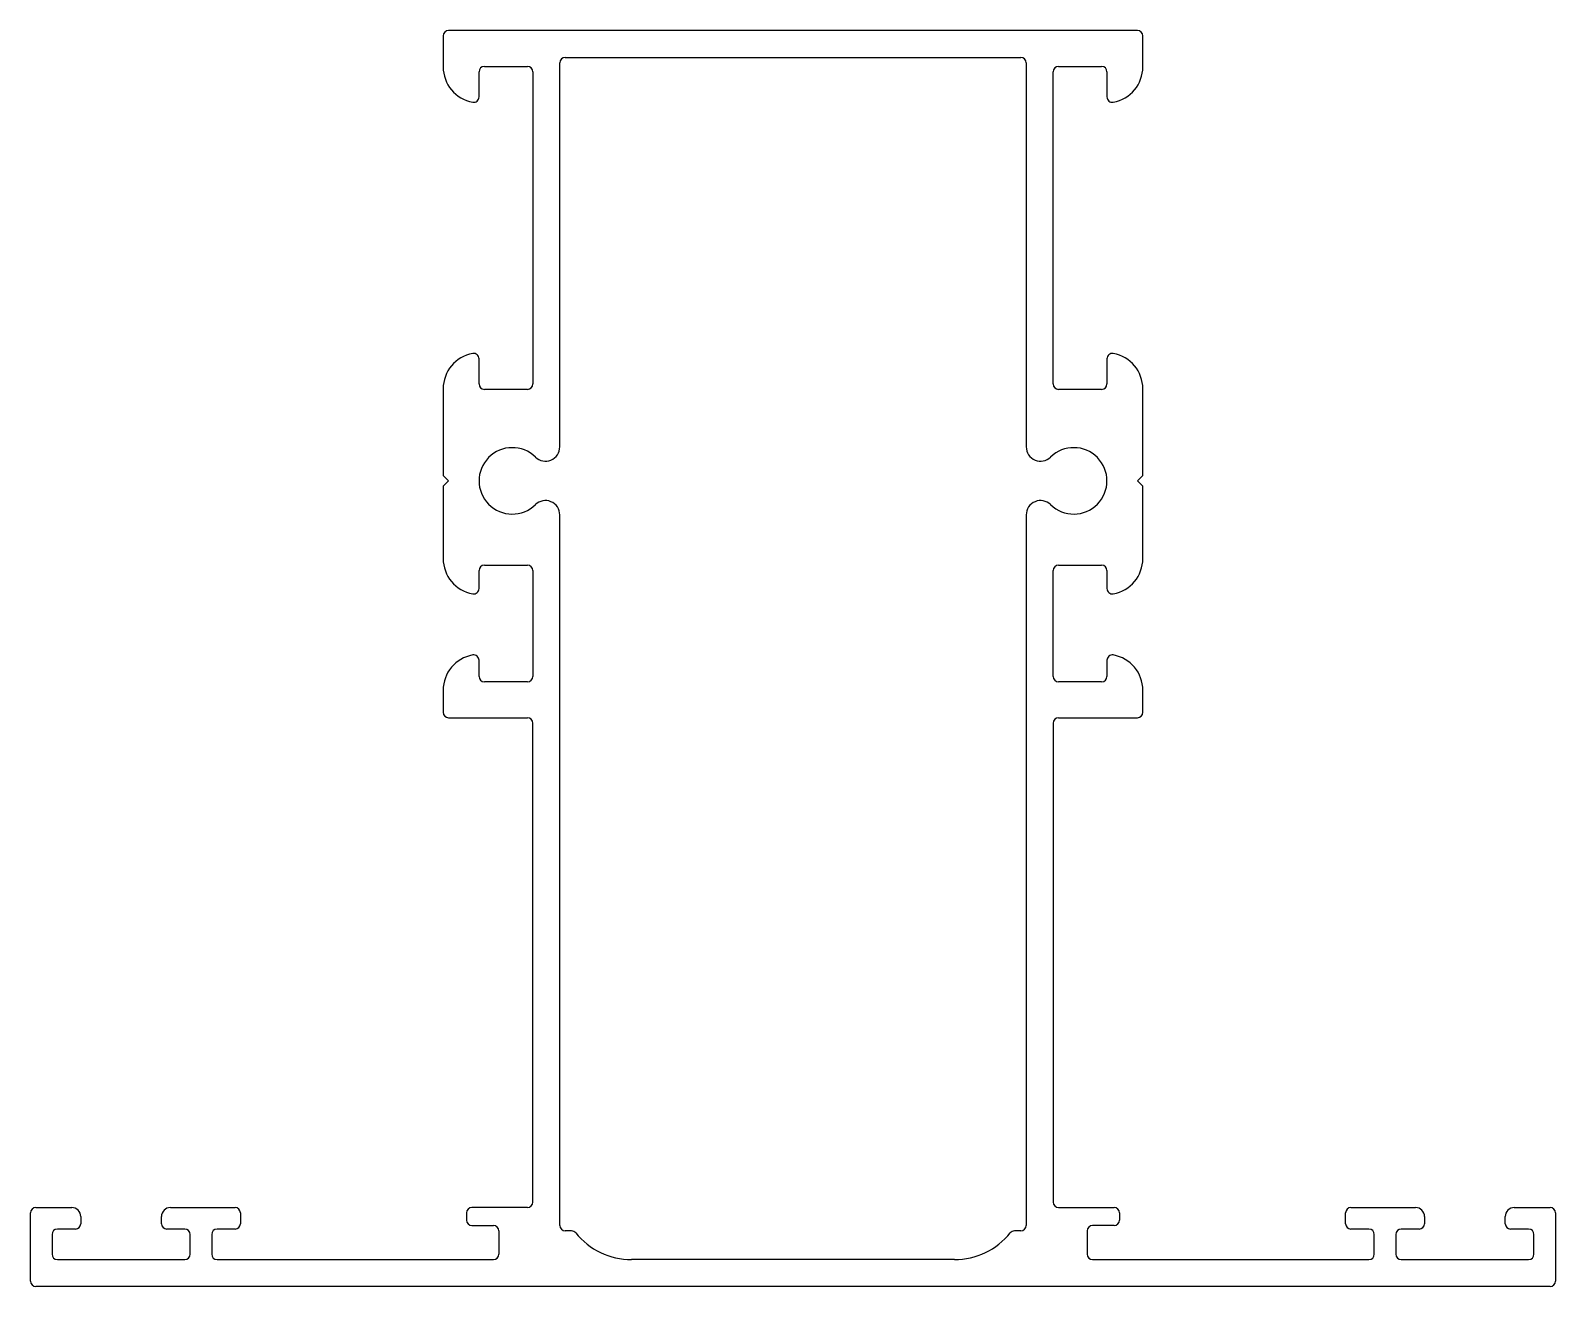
# Model space of a CAD drawing. Extents: x 567.4 to 652.4, y 641.3 to 711.3.
import ezdxf

# ---------------------------------------------------------------- set-up
doc = ezdxf.new("R2010")
doc.units = 0
doc.layers.get('0').update_dxf_attribs({"linetype": 'CONTINUOUS'})

msp = doc.modelspace()

# ---------------------------------------------------------------- linework, layer by layer
at = {"color": 0}
for p, q in [((590.425, 710.961), (590.425, 709.234)), ((629.125, 711.261), (590.725, 711.261)), ((629.425, 709.234), (629.425, 710.961)), ((597.225, 709.761), (622.625, 709.761)), ((592.425, 707.561), (592.425, 708.961)), ((592.725, 709.261), (595.125, 709.261)), ((595.425, 708.961), (595.425, 691.561)), ((596.925, 688.059), (596.925, 709.461)), ((622.925, 709.461), (622.925, 688.059)), ((624.425, 691.561), (624.425, 708.961)), ((624.725, 709.261), (627.125, 709.261)), ((627.425, 708.961), (627.425, 707.561)), ((592.425, 691.561), (592.425, 692.961)), ((627.425, 692.961), (627.425, 691.561)), ((590.425, 691.288), (590.425, 686.461)), ((595.125, 691.261), (592.725, 691.261)), ((627.125, 691.261), (624.725, 691.261)), ((629.425, 686.461), (629.425, 691.288)), ((590.425, 686.461), (590.725, 686.161)), ((590.725, 686.161), (590.425, 685.861)), ((629.125, 686.161), (629.425, 686.461)), ((629.425, 685.861), (629.125, 686.161)), ((590.425, 685.861), (590.425, 681.834)), ((629.425, 681.834), (629.425, 685.861)), ((596.925, 644.661), (596.925, 684.264)), ((622.925, 684.264), (622.925, 644.661)), ((592.425, 680.161), (592.425, 681.161)), ((592.725, 681.461), (595.125, 681.461)), ((595.425, 681.161), (595.425, 675.261)), ((624.425, 675.261), (624.425, 681.161)), ((624.725, 681.461), (627.125, 681.461)), ((627.425, 681.161), (627.425, 680.161)), ((592.425, 675.261), (592.425, 676.161)), ((627.425, 676.161), (627.425, 675.261)), ((595.125, 674.961), (592.725, 674.961)), ((627.125, 674.961), (624.725, 674.961)), ((590.425, 674.488), (590.425, 673.261)), ((629.425, 673.261), (629.425, 674.488)), ((590.725, 672.961), (595.125, 672.961)), ((595.425, 645.961), (595.425, 672.661)), ((624.425, 672.661), (624.425, 645.961)), ((624.725, 672.961), (629.125, 672.961)), ((567.425, 641.561), (567.425, 645.361)), ((567.725, 645.661), (569.725, 645.661)), ((570.225, 645.161), (570.225, 644.761)), ((574.725, 644.761), (574.725, 645.161)), ((575.225, 645.661), (578.825, 645.661)), ((579.125, 645.361), (579.125, 644.761)), ((591.728, 645.361), (591.728, 644.961)), ((595.125, 645.661), (592.028, 645.661)), ((624.725, 645.661), (627.822, 645.661)), ((628.122, 645.361), (628.122, 644.961)), ((640.725, 644.761), (640.725, 645.361)), ((641.025, 645.661), (644.625, 645.661)), ((645.125, 645.161), (645.125, 644.761)), ((649.625, 644.761), (649.625, 645.161)), ((650.125, 645.661), (652.125, 645.661)), ((652.425, 645.361), (652.425, 641.561)), ((569.925, 644.461), (568.925, 644.461)), ((576.025, 644.461), (575.025, 644.461)), ((578.825, 644.461), (577.825, 644.461)), ((592.028, 644.661), (593.225, 644.661)), ((593.525, 644.361), (593.525, 643.061)), ((597.578, 644.361), (597.225, 644.361)), ((622.625, 644.361), (622.272, 644.361)), ((626.325, 644.361), (626.325, 643.061)), ((627.822, 644.661), (626.625, 644.661)), ((642.025, 644.461), (641.025, 644.461)), ((644.825, 644.461), (643.825, 644.461)), ((650.925, 644.461), (649.925, 644.461)), ((568.625, 644.161), (568.625, 643.061)), ((576.325, 643.061), (576.325, 644.161)), ((577.525, 644.161), (577.525, 643.061)), ((642.325, 643.061), (642.325, 644.161)), ((643.525, 644.161), (643.525, 643.061)), ((651.225, 643.061), (651.225, 644.161)), ((568.925, 642.761), (576.025, 642.761)), ((577.825, 642.761), (593.225, 642.761)), ((618.925, 642.761), (600.925, 642.761)), ((626.625, 642.761), (642.025, 642.761)), ((643.825, 642.761), (650.925, 642.761)), ((652.125, 641.261), (567.725, 641.261))]:
    msp.add_line(p, q, dxfattribs=at)
for centre, radius, start, end in [((590.725, 710.961), 0.3, 90, 180), ((629.125, 710.961), 0.3, 0, 90), ((597.225, 709.461), 0.3, 90, 180), ((622.625, 709.461), 0.3, 0, 90), ((592.425, 709.234), 2, 180, 259.83575), ((592.725, 708.961), 0.3, 90, 180), ((595.125, 708.961), 0.3, 0, 90), ((624.725, 708.961), 0.3, 90, 180), ((627.125, 708.961), 0.3, 0, 90), ((627.425, 709.234), 2, 280.16425, 0), ((592.126, 707.56), 0.299, 259.68709, 0.14866), ((627.725, 707.561), 0.3, 180, 280.16425), ((592.425, 691.288), 2, 100.16425, 180), ((592.125, 692.961), 0.3, 359.98383, 100.18042), ((627.725, 692.961), 0.3, 79.83197, 180.00378), ((627.425, 691.288), 2, 360, 79.83575), ((592.725, 691.561), 0.3, 180, 270), ((595.125, 691.561), 0.3, 270, 0), ((624.725, 691.561), 0.3, 180, 270), ((627.125, 691.561), 0.3, 270, 0), ((594.275, 686.161), 1.85, 45.72418, 314.27582), ((596.125, 688.059), 0.8, 225.72418, 0), ((623.725, 688.059), 0.8, 180, 314.27582), ((625.575, 686.161), 1.85, 225.72418, 134.27582), ((596.125, 684.264), 0.8, 360, 134.27582), ((623.725, 684.264), 0.8, 45.72418, 180), ((592.425, 681.834), 2, 180, 259.83575), ((627.425, 681.834), 2, 280.16425, 0), ((592.725, 681.161), 0.3, 90, 180), ((595.125, 681.161), 0.3, 0, 90), ((624.725, 681.161), 0.3, 90, 180), ((627.125, 681.161), 0.3, 0, 90), ((592.125, 680.161), 0.3, 259.81288, 0.02287), ((627.725, 680.161), 0.3, 179.98816, 280.17609), ((592.425, 674.488), 2, 100.16425, 180), ((592.125, 676.161), 0.3, 359.98572, 100.17853), ((627.725, 676.161), 0.3, 79.80876, 180.02699), ((627.425, 674.488), 2, 360, 79.83575), ((592.725, 675.261), 0.3, 180, 270), ((595.125, 675.261), 0.3, 270, 360), ((624.725, 675.261), 0.3, 180, 270), ((627.125, 675.261), 0.3, 270, 360), ((590.725, 673.261), 0.3, 180, 270), ((629.125, 673.261), 0.3, 270, 360), ((595.125, 672.661), 0.3, 0, 90), ((624.725, 672.661), 0.3, 90, 180), ((567.725, 645.361), 0.3, 90, 180), ((569.725, 645.161), 0.5, 0, 90), ((575.225, 645.161), 0.5, 90, 180), ((578.825, 645.361), 0.3, 0, 90), ((592.028, 645.361), 0.3, 90, 180), ((595.125, 645.961), 0.3, 270, 0), ((624.725, 645.961), 0.3, 180, 270), ((627.822, 645.361), 0.3, 0, 90), ((641.025, 645.361), 0.3, 90, 180), ((644.625, 645.161), 0.5, 0, 90), ((650.125, 645.161), 0.5, 90, 180), ((652.125, 645.361), 0.3, 360, 90), ((568.925, 644.161), 0.3, 90, 180), ((569.925, 644.761), 0.3, 270, 0), ((575.025, 644.761), 0.3, 180, 270), ((576.025, 644.161), 0.3, 0, 90), ((577.825, 644.161), 0.3, 90, 180), ((578.825, 644.761), 0.3, 270, 0), ((592.028, 644.961), 0.3, 180, 270), ((593.225, 644.361), 0.3, 360, 90), ((597.225, 644.661), 0.3, 180, 270), ((597.578, 644.061), 0.3, 38.89587, 90), ((622.272, 644.061), 0.3, 90, 141.10413), ((622.625, 644.661), 0.3, 270, 0), ((626.625, 644.361), 0.3, 90, 180), ((627.822, 644.961), 0.3, 270, 0), ((641.025, 644.761), 0.3, 180, 270), ((642.025, 644.161), 0.3, 360, 90), ((643.825, 644.161), 0.3, 90, 180), ((644.825, 644.761), 0.3, 270, 360), ((649.925, 644.761), 0.3, 180, 270), ((650.925, 644.161), 0.3, 360, 90), ((600.925, 646.761), 4, 218.89587, 270), ((618.925, 646.761), 4, 270, 321.10413), ((568.925, 643.061), 0.3, 180, 270), ((576.025, 643.061), 0.3, 270, 0), ((577.825, 643.061), 0.3, 180, 270), ((593.225, 643.061), 0.3, 270, 360), ((626.625, 643.061), 0.3, 180, 270), ((642.025, 643.061), 0.3, 270, 360), ((643.825, 643.061), 0.3, 180, 270), ((650.925, 643.061), 0.3, 270, 360), ((567.725, 641.561), 0.3, 180, 270), ((652.125, 641.561), 0.3, 270, 360)]:
    msp.add_arc(centre, radius, start, end, dxfattribs=at)

doc.saveas('drawing.dxf')
